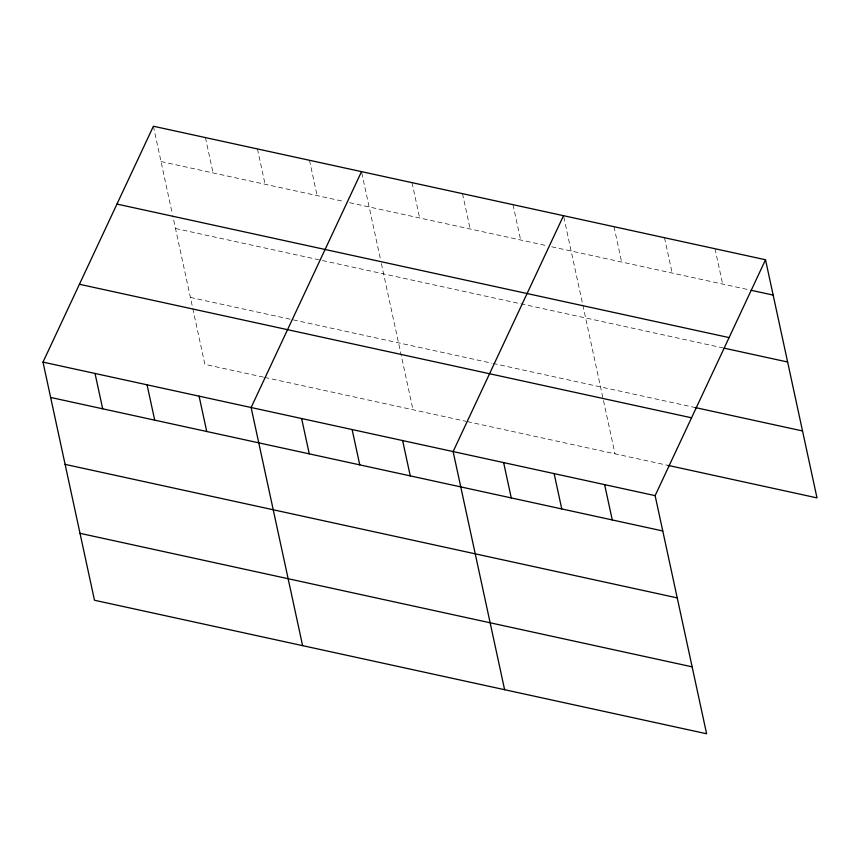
<?xml version="1.0" encoding="UTF-8"?>
<svg xmlns="http://www.w3.org/2000/svg" width="860" height="860" viewBox="0 0 860 860"><rect width="100%" height="100%" fill="white"/><g stroke="black" fill="none" stroke-linecap="round" stroke-linejoin="round"><path stroke-width="0.64" stroke-dasharray="4.3 3.22" d="M161.024 161.562L344.43 201.562M349.633 202.702L546.552 245.648M551.722 246.788L749.845 289.992M175.494 228.491L722.873 347.881M190.404 297.442L491.759 363.167M493.049 363.457L695.052 407.511M263.407 377.131L204.874 364.361L172.709 215.613M264.708 377.411L466.088 421.335M467.378 421.626L668.091 465.4M715.015 248.733L722.647 284.069M664.511 237.725L672.154 273.05M614.008 226.707L621.651 262.031M563.794 217L582.564 303.784M582.833 305.074L614.997 453.822M513.011 204.68L520.655 240.004M462.508 193.661L470.151 228.986M412.015 182.643L419.648 217.978M361.791 172.935L380.281 258.441M381.388 263.59L412.993 409.758M309.482 160.282L317.114 195.607M257.452 148.93L265.084 184.266M205.422 137.578L213.054 172.914M153.392 126.237L172.43 214.333"/><path stroke-width="1.29" d="M765.518 259.752L655.126 495.639L706.608 733.763L94.482 600.248L43 362.114L153.392 126.237L765.518 259.752L817 497.886L668.091 465.4M361.512 171.635L251.12 407.511L302.613 645.645M563.515 215.688L453.123 451.575L504.616 689.709M751.135 290.282L773.151 295.077M116.96 204.078L729.087 337.593M724.174 348.171L787.62 362.006M695.052 407.511L802.53 430.957M79.432 284.273L691.558 417.799M43 362.114L655.126 495.639M50.643 397.449L662.77 530.964M65.113 464.368L677.239 597.893M80.012 533.318L692.139 666.844M604.623 484.621L612.266 519.945M554.13 473.602L561.763 508.937M503.627 462.594L511.259 497.918M402.62 440.556L410.263 475.892M352.127 429.548L359.76 464.873M301.623 418.53L309.267 453.854M199.09 396.159L206.733 431.494M147.06 384.818L154.703 420.142M95.03 373.466L102.673 408.79"/></g></svg>
